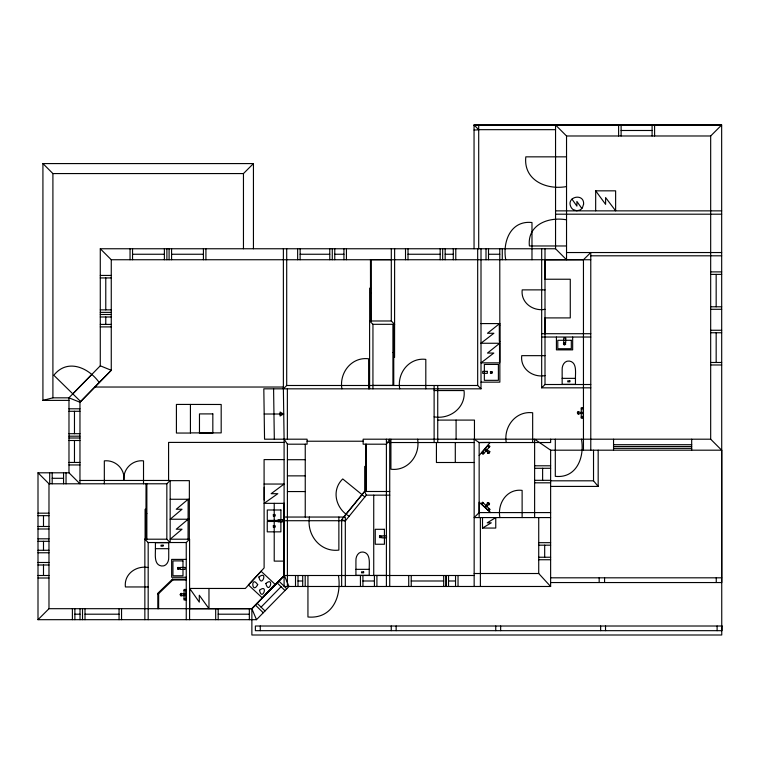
<?xml version="1.0" encoding="UTF-8"?>
<svg xmlns="http://www.w3.org/2000/svg" width="760" height="760" viewBox="0 0 760 760"><rect width="100%" height="100%" fill="white"/><g stroke="black" fill="none" stroke-linecap="round" stroke-linejoin="round"><path stroke-width="1.14" d="M550.63 517.579L474.154 517.579L479.151 512.591L479.161 502.227L490.751 512.591M284.098 503.339L283.898 575.823L251.873 608.693L251.873 634.999L721.753 634.999L721.658 125.001L474.05 125.001L474.05 248.758M123.927 480.462C122.645 469.252 132.316 459.581 143.526 460.864L143.516 483.787M386.403 586.482L386.403 444.191L389.728 439.195L389.728 586.482M341.648 586.482L341.648 519.659L364.581 491.492L389.728 491.492M345.315 586.482L345.315 520.961L366.32 495.149L389.728 495.149M343.644 517.047L364.581 491.492L366.32 495.149M479.151 455.515L490.143 442.415L479.151 442.529L474.154 439.195L474.154 586.482M181.707 593.693C177.564 596.135 184.1 595.992 186.086 595.156M482.22 452.19L481.526 452.998L483.056 454.328L486.2 450.708L484.671 449.378L482.22 452.19L483.749 453.52M484.604 506.996L485.25 507.623L486.666 506.169L490.105 509.494L488.699 510.957L485.25 507.623L487.749 505.21L489.373 504.678L489.544 503.538L488.537 502.569L487.407 502.778L486.932 504.421L484.604 506.996L481.916 504.412L483.331 502.949L486.01 505.542M487.929 510.216L489.345 508.753M100.282 248.758L100.282 365.807L68.98 397.755L68.98 472.805L79.962 483.787L79.962 402.24L111.264 370.291L111.264 259.74L100.282 248.758L555.55 248.758L566.533 259.74L566.533 135.983L555.55 125.001L555.55 248.758M284.069 459.601L264.091 459.601L264.119 567.929L245.337 588.458L189.667 588.458L189.667 608.75L251.873 608.693L284.354 575.5L474.154 575.5M261.079 607.135L281.058 586.72M68.98 472.805L38 472.805L38 619.685L256.49 619.685L288.971 586.482L550.63 586.482L550.63 450.186L534.622 439.195L534.622 517.579M72.808 393.851L91.39 374.88M38 619.685L48.982 608.693L251.873 608.693L284.098 575.804M253.441 163.581L42.921 163.581L52.905 173.565L243.456 173.565L253.441 163.581L253.441 248.758M166.839 483.787L170.164 480.462L170.164 542.526L166.839 539.201L166.839 483.787L48.982 483.787L38 472.805M284.098 439.195L287.403 444.191L287.403 586.482L284.098 586.482L284.098 439.195L283.375 388.825L286.701 385.491L286.701 248.758M186.248 619.685L186.248 542.526L189.582 539.201L170.164 539.201L182.02 529.216L176.273 529.216L188.148 519.232M566.533 135.983L710.676 135.983L721.658 125.001L474.05 125.181L478.705 125.001L478.705 248.758M590.776 387.837L541.681 387.837L545.005 384.512L545.005 248.758M544.872 333.706L544.872 317.908L570.275 317.908L570.275 279.233L544.939 279.233L545.005 259.853L583.452 259.74L590.776 252.538L590.776 450.186M499.823 323.418L487.492 333.26L493.876 333.26L481.127 343.102M482.505 528.058L491.273 522.823L487.236 522.823L495.757 517.589L495.757 528.058L482.505 528.058L482.505 517.589M564.338 342.769L563.388 343.729L564.338 345.097L565.716 344.137L564.746 342.769M42.921 163.581L42.921 400.387L52.905 397.831L68.98 397.831L79.962 402.24L111.264 370.291L100.282 365.807M181.099 593.341L180.091 594.605L181.099 596.077L181.155 593.361M474.05 130.026L478.705 129.846M555.55 129.666L478.705 129.666L474.05 125.001M621.11 130.492L652.099 130.492M566.533 156.845L525.815 156.845C523.269 180.367 546.611 190.218 566.533 186.57M595.659 190.836L615.628 190.836L615.628 210.814L605.606 197.562L605.606 204.355L595.688 190.836L595.659 210.814M555.55 210.862L721.658 210.862M555.55 214.196L721.658 214.196M566.533 219.82C548.758 216.534 527.069 224.542 529.397 245.974L566.533 245.974M566.533 252.538L721.658 252.538M132.544 254.248L164.388 254.248M171.579 254.248L203.423 254.248M300.133 254.248L329.773 254.248M334.77 254.248L343.938 254.248M408.015 254.248L440.173 254.248M445.16 254.248L453.283 254.248M488.509 254.248L499.776 254.248M590.776 255.806L721.658 255.806M391.276 259.663L371.298 259.663L371.298 320.986M111.264 259.74L590.776 259.74M710.676 271.89L721.658 271.89M710.676 274.388L721.658 274.388M100.282 275.433L111.264 275.433M100.282 277.932L111.264 277.932M370.548 288.154L369.712 288.154L369.712 320.986M545.005 289.873L522.206 289.873C520.591 302.736 533.064 311.552 545.005 309.339M370.471 292.572L371.298 292.572M710.676 306.793L721.658 306.793M710.676 309.291L721.658 309.291M100.282 309.871L111.264 309.871M100.282 312.369L111.264 312.369M100.282 314.488L111.264 314.488M100.282 316.986L111.264 316.986M369.607 320.986L391.305 320.986L394.63 324.311L372.932 324.311L369.607 320.986L369.607 388.825M480.976 323.579L499.7 323.579L499.709 362.852L481.033 362.852L493.8 353.058L487.502 353.058L499.709 343.263L480.976 343.263M100.282 324.406L111.264 324.406M394.573 324.425L393.747 324.425L393.756 385.491M499.861 325.156L499.329 325.156L499.329 341.363L499.861 341.363M100.282 326.904L111.264 326.904M710.676 330.258L721.658 330.258M710.676 332.747L721.658 332.747M541.681 333.706L590.776 333.706M541.681 337.031L590.776 337.031M392.92 352.555L393.756 352.555M545.005 355.661L521.74 355.661C520.087 368.799 532.788 377.853 545.005 375.611M393.747 357.371L394.573 357.371L394.63 248.758M710.676 362.482L721.658 362.482M710.676 364.981L721.658 364.981M562.153 378.356L575.462 378.356L575.462 384.341L562.153 384.341L562.153 369.787C561.849 365.626 564.461 360.497 569.25 361.048C577.315 362.178 575.263 372.884 575.462 378.356M481.033 382.147L499.861 382.147L499.776 248.758M545.005 384.512L590.776 384.512M372.951 385.415L392.92 385.415L392.92 324.311M286.701 385.491L477.679 385.491L481.004 388.825L263.815 388.825L264.547 439.195L307.087 439.195L307.087 444.191L287.403 444.191M94.943 387.03L283.375 387.03M434.122 390.555L464.037 390.555C466.137 407.464 450.053 419.644 434.122 416.851M42.921 400.387L68.98 400.387M190.427 404.434L176.415 404.434L176.415 433.048L190.427 433.048L190.427 404.434L221.189 404.481L221.189 432.887L190.427 432.887M68.98 408.794L79.962 408.794M581.267 408.766L583.29 408.766M68.98 411.284L79.962 411.284M583.29 412.49L580.422 412.49L578.312 411.578L577.296 412.841L578.312 414.305L580.422 413.392L583.29 413.392M264.176 414.01L283.736 414.01M581.267 417.088L583.29 417.088M581.267 417.116L583.29 417.116M437.731 420.09L474.458 420.09L474.458 439.166M68.98 433.694L79.962 433.694M68.98 436.183L79.962 436.183M68.98 438.007L79.962 438.007M721.658 450.186L710.676 439.195L363.147 439.195L363.147 444.191L386.403 444.191M68.98 440.496L79.962 440.496M307.087 441.227L363.147 441.227M284.098 442.405L168.587 442.405L168.587 480.462M474.154 442.529L386.403 442.529L386.403 439.195M613.538 444.695L691.686 444.695M613.538 446.519L691.686 446.519M613.538 448.352L691.686 448.352M550.63 450.186L721.725 450.186L721.753 582.549L550.63 582.549M287.413 459.714L305.254 459.705M68.98 462.45L79.962 462.45M474.154 462.498L436.43 462.498L436.43 442.529M68.98 464.949L79.962 464.949M534.622 465.794L550.63 465.794M365.55 466.412L364.714 466.412L364.714 491.425M534.612 468.284L550.63 468.284M365.598 469.214L366.424 469.214M287.432 475.865L305.254 475.865M52.193 478.296L63.555 478.296M534.612 480.32L550.63 480.32M79.962 480.462L170.164 480.462M170.192 480.652L189.364 480.652L189.325 539.201M550.63 480.814L593.522 480.814L598.177 486.419L550.63 486.419M534.622 482.818L550.63 482.818M264.091 484.044L284.098 484.044L271.149 493.686L277.808 493.686L264.128 503.339L284.212 503.339L284.212 561.117L274.217 561.117L274.217 503.339M287.423 491.558L305.254 491.558M170.183 499.263L189.364 499.263M145.93 509.286L145.103 509.286L145.103 539.049L145.93 539.049L146.034 483.787M479.151 512.591L550.63 512.591M38 513.171L48.982 513.171M146.034 513.561L146.861 513.561M38 515.669L48.982 515.669M284.098 517.047L345.315 517.047L345.315 520.714L284.098 520.714M189.325 519.232L170.183 519.232L182.02 509.247L176.273 509.247L188.148 499.263L188.052 539.201M38 526.49L48.982 526.49M38 528.989L48.982 528.989M38 538.811L48.982 538.811M144.856 619.685L144.856 539.201L166.839 539.201M38 541.31L48.982 541.31M144.856 539.201L148.181 542.526L186.248 542.526M538.726 542.678L550.63 542.678M538.726 545.177L550.63 545.177M155.41 548.682C155.61 554.163 153.558 564.861 161.623 566C166.411 566.552 169.024 561.422 168.73 557.251L168.73 542.697L155.41 542.697L155.41 548.682L168.73 548.682M38 550.278L48.982 550.278M38 552.767L48.982 552.767M538.726 557.241L550.63 557.241M186.219 559.398L171.646 559.398L171.646 577.258L186.219 577.258M538.726 559.74L550.63 559.74M38 562.486L48.982 562.486M38 564.984L48.982 564.984M148.181 567.511C136.249 565.297 123.794 574.104 125.409 586.957L148.181 586.957M355.927 569.344L369.236 569.344L369.236 575.329L355.927 575.329L355.927 560.775C355.623 556.614 358.235 551.475 363.033 552.035C371.089 553.166 369.046 563.863 369.236 569.344M474.154 573.515L538.726 573.515L550.63 586.482M386.327 575.424L373.73 575.424L373.73 495.149M38 575.5L48.982 575.5M550.63 577.818L721.667 577.818M38 577.999L48.982 577.999M186.248 579.186L172.482 579.186L172.482 580.022L186.248 580.022M298.005 580.991L302.698 580.991M362.928 580.991L374.423 580.991M411.226 580.991L443.688 580.991M448.533 580.991L455.544 580.991M184.053 590.529L186.086 590.529M186.086 594.263L181.754 593.731M74.888 614.194L80.019 614.194M85.006 614.194L119.054 614.194M218.186 614.194L249.347 614.194M341.648 519.659L345.315 520.961M364.857 496.945L342.741 478.942C331.018 490.171 335.749 508.772 349.173 516.221M487.046 505.656L486.447 505.086L487.103 505.714M99.237 382.574C88.692 367.584 67.326 358.14 53.837 375.269L80.645 401.536M278.882 581.096L286.729 588.772M277.134 582.872L284.981 590.558M257.155 603.297L265.012 610.973M255.407 605.083L263.264 612.76M581.818 208.43L576.897 201.457L576.897 206.102L571.976 199.139M189.696 588.458L199.291 602.119L199.291 595.251L208.971 608.646L208.971 588.458M284.354 575.5L288.971 586.482M251.873 608.693L256.49 619.685M123.927 479.313C124.725 468.426 115.007 459.714 104.329 460.864L104.329 483.787M273.591 388.825L274.322 439.195M717.107 626.012L717.107 630.676M716.253 577.818L716.253 582.483M716.167 274.388L716.167 306.793M716.167 332.747L716.167 362.482M710.676 135.983L710.676 439.195M691.686 439.195L691.686 450.186M654.597 125.001L654.597 135.983M652.099 125.001L652.099 135.983M621.11 125.001L621.11 135.983M618.611 125.001L618.611 135.983M613.538 439.195L613.538 450.186M605.53 626.012L605.53 630.676M604.57 577.828L604.57 582.483M600.637 626.012L600.637 630.676M599.174 577.828L599.174 582.483M598.177 450.186L598.177 486.419M593.522 450.186L593.522 480.814M583.452 259.74L583.452 450.186M581.457 439.195C584.744 456.978 576.736 478.648 555.303 476.33L555.303 439.195M581.267 412.49L581.267 407.702L583.29 407.702L583.29 418.219L581.267 418.219L581.267 413.392M580.63 412.49L580.63 413.392M572.66 337.06L572.66 349.866L556.424 349.866L556.424 337.06M550.63 439.195L550.63 442.529L479.151 442.529L479.151 517.579M544.683 545.177L544.683 557.241M542.621 468.284L542.621 480.32M541.681 248.758L541.681 387.837M538.726 517.579L538.726 573.515M532.665 442.529L532.665 412.765C515.831 410.685 503.5 426.588 506.236 442.529M531.981 259.74L531.981 222.518C510.492 220.191 502.436 241.908 505.742 259.74M522.12 517.579L522.12 490.381C506.815 488.442 497.154 503.69 499.909 517.579M502.274 248.758L502.274 259.74M500.65 626.012L500.65 630.676M499.529 344.147L499.529 361.969M495.757 626.012L495.757 630.676M488.509 248.758L488.509 259.74M486.01 248.758L486.01 259.74M481.004 248.758L481.004 388.825M480.377 517.579L480.377 586.482M477.679 248.758L477.679 385.491M458.033 575.5L458.033 586.482M456.095 420.09L456.095 439.166M455.781 248.758L455.781 259.74M455.544 575.5L455.544 586.482M455.297 442.529L455.297 462.498M453.283 248.758L453.283 259.74M448.533 575.5L448.533 586.482M446.177 575.5L446.177 586.482M446.034 575.5L446.034 586.482M445.16 248.758L445.16 259.74M443.688 575.5L443.688 586.482M442.671 248.758L442.671 259.74M440.173 248.758L440.173 259.74M437.731 385.491L437.731 442.529M434.122 385.491L434.122 442.529M425.809 388.825L425.809 359.375C409.155 357.314 396.976 373.065 399.693 388.825M417.61 439.195C420.356 455.287 407.892 471.323 390.916 469.224L390.916 439.195M411.226 575.5L411.226 586.482M408.728 575.5L408.728 586.482M408.015 248.758L408.015 259.74M405.517 248.758L405.517 259.74M396.15 626.012L396.15 630.676M391.305 248.758L391.305 320.986M391.257 626.012L391.257 630.676M376.912 575.5L376.912 586.482M374.423 575.5L374.423 586.482M372.951 324.311L372.932 388.825M370.471 259.74L370.548 320.986M368.619 388.825L368.619 358.777C351.623 356.668 339.14 372.723 341.895 388.825M366.424 444.191L366.424 491.492M365.598 444.191L365.55 491.425M362.928 575.5L362.928 586.482M360.44 575.5L360.44 586.482M346.437 248.758L346.437 259.74M343.938 248.758L343.938 259.74M338.865 517.047L338.865 550.107C320.169 552.415 306.441 534.764 309.472 517.047M338.456 575.5C341.791 596.41 332.471 619.181 307.942 616.996L307.942 575.5M334.77 248.758L334.77 259.74M332.272 248.758L332.272 259.74M329.773 248.758L329.773 259.74M305.244 444.191L305.244 517.047M305.197 575.5L305.197 586.482M302.698 575.5L302.698 586.482M300.133 248.758L300.133 259.74M298.005 575.5L298.005 586.482M297.644 248.758L297.644 259.74M295.507 575.5L295.507 586.482M287.365 388.825L287.365 439.195M283.375 248.758L283.375 388.825M264.262 487.255L264.262 500.051M260.272 626.012L260.272 630.676M249.347 608.703L249.347 619.685M243.456 173.565L243.456 248.758M218.186 608.703L218.186 619.685M215.688 608.693L215.688 619.685M205.922 248.758L205.922 259.74M203.423 248.758L203.423 259.74M189.582 539.201L189.582 619.685M184.053 594.263L184.053 589.466L186.086 589.466L186.086 599.982L184.053 599.982L184.053 595.156M183.426 594.263L183.426 595.156M171.579 248.758L171.579 259.74M169.09 248.758L169.09 259.74M166.886 248.758L166.886 259.74M164.388 248.758L164.388 259.74M158.641 608.703L158.641 593.607L157.814 593.607L157.814 608.703M148.181 542.526L148.181 619.685M146.861 483.787L146.861 539.201M132.544 248.758L132.544 259.74M130.045 248.758L130.045 259.74M121.552 608.693L121.552 619.685M119.054 608.703L119.054 619.685M105.773 277.932L105.773 309.871M105.773 316.986L105.773 324.406M85.006 608.703L85.006 619.685M82.517 608.693L82.517 619.685M80.019 608.703L80.019 619.685M74.888 608.703L74.888 619.685M74.471 411.284L74.471 433.694M74.471 440.496L74.471 462.45M72.39 608.693L72.39 619.685M66.044 472.805L66.044 483.787M63.555 472.805L63.555 483.787M52.905 173.565L52.905 397.831M52.193 472.805L52.193 483.787M49.704 472.805L49.704 483.787M48.982 483.787L48.982 608.693M43.491 515.669L43.491 526.49M43.491 541.31L43.491 550.278M43.491 564.984L43.491 575.5M489.326 504.536C484.994 502.256 489.136 502.113 489.326 504.536M489.582 451.421L489.098 452.751L487.815 453.292L487.207 451.744L484.671 449.378L488.423 445.056L489.962 446.386L489.221 447.241L486.789 450.034L485.26 448.695L489.934 451.725L488.975 453.454L487.825 453.34L489.582 451.421M583.604 204.126L582.454 207.679A6.735 6.735 0 0 1 579.51 210.197L576.555 210.748L573.144 209.56A6.925 6.925 0 0 1 570.712 206.492C566.304 196.469 584.317 192.85 583.604 204.126M257.697 584.639C251.864 595.27 250.534 574.512 257.697 584.639M258.894 577.001C261.478 588.99 268.546 569.62 258.894 577.001M259.474 590.283C262.181 602.271 268.945 582.882 259.474 590.283M265.829 583.471C268.897 595.517 275.006 575.966 265.829 583.471M184.908 590.957L184.908 590.957M483.18 452.361L482.999 452.865L483.18 452.361M582.112 409.193L582.112 409.193M582.293 416.983L582.293 416.983M185.089 598.747L185.089 598.747M578.028 411.986C577.068 415.691 579.785 412.604 578.028 411.986M488.423 446.69L488.423 446.69M490.456 371.564L490.456 373.207L492.109 373.207L492.109 371.564L490.456 371.564M177.574 567.501L177.574 569.154L179.227 569.154L179.227 567.501L177.574 567.501M177.925 567.862L177.925 568.803L178.866 568.803L178.866 567.862L177.925 567.862M273.363 514.529L273.363 516.173L275.015 516.173L275.015 514.529L273.363 514.529M273.714 514.881L273.714 515.822L274.654 515.822L274.654 514.881L273.714 514.881M273.363 525.644L273.363 527.288L275.015 527.288L275.015 525.644L273.363 525.644M273.714 525.996L273.714 526.936L274.654 526.936L274.654 525.996L273.714 525.996M379.534 535.952L379.534 537.596L381.178 537.596L381.178 535.952L379.534 535.952M379.886 536.303L379.886 537.244L380.827 537.244L380.827 536.303L379.886 536.303M490.817 371.916L490.817 372.856L491.758 372.856L491.758 371.916L490.817 371.916M564.072 343.463L564.072 344.403L565.012 344.403L565.012 343.463L564.072 343.463M487.264 450.442L486.675 451.126L487.264 450.442M488.404 509.01L488.651 509.475L488.404 509.01M261.098 571.273L248.387 584.906L262.276 597.854L274.987 584.221L261.098 571.273M483.36 502.978L481.945 504.431L481.127 503.652L482.543 502.189L483.36 502.978M172.349 579.262L157.586 593.512L158.166 594.111L172.928 579.861L172.349 579.262M283.404 414.01L280.079 416.005L280.079 412.015L283.404 414.01M565.725 338.124L563.73 338.124L563.73 342.788L565.725 342.788L565.725 338.124M571.311 340.29L557.783 340.29L557.783 348.735L571.311 348.735L571.311 340.29M498.389 364.439L484.348 364.439L484.348 380.332L498.389 380.332L498.389 364.439M487.359 371.345L482.695 371.345L482.695 373.34L487.359 373.34L487.359 371.345M569.867 380.845L567.748 380.845L567.748 381.852L569.867 381.852L569.867 380.845M212.828 413.905L199.471 413.905L199.471 433.124L212.828 433.124L212.828 413.905M280.915 509.988L267.283 509.988L267.283 520.381L280.915 520.381L280.915 509.988M282.691 519.84L278.036 519.84L278.036 521.835L282.691 521.835L282.691 519.84M280.877 521.474L267.254 521.474L267.254 531.857L280.877 531.857L280.877 521.474M384.427 529.302L375.259 529.302L375.259 544.245L384.427 544.245L384.427 529.302M386.517 535.876L381.862 535.876L381.862 537.871L386.517 537.871L386.517 535.876M163.125 545.186L161.016 545.186L161.016 546.193L163.125 546.193L163.125 545.186M182.989 560.889L172.938 560.889L172.938 575.776L182.989 575.776L182.989 560.889M185.003 567.435L180.348 567.435L180.348 569.43L185.003 569.43L185.003 567.435M363.641 571.833L361.522 571.833L361.522 572.841L363.641 572.841L363.641 571.833M186.086 598.851L184.053 598.851L186.086 598.889M722 626.012L255.379 626.012L255.379 630.676L722 630.676L722 626.012M489.24 447.212L487.701 445.882L489.221 447.241"/></g></svg>
